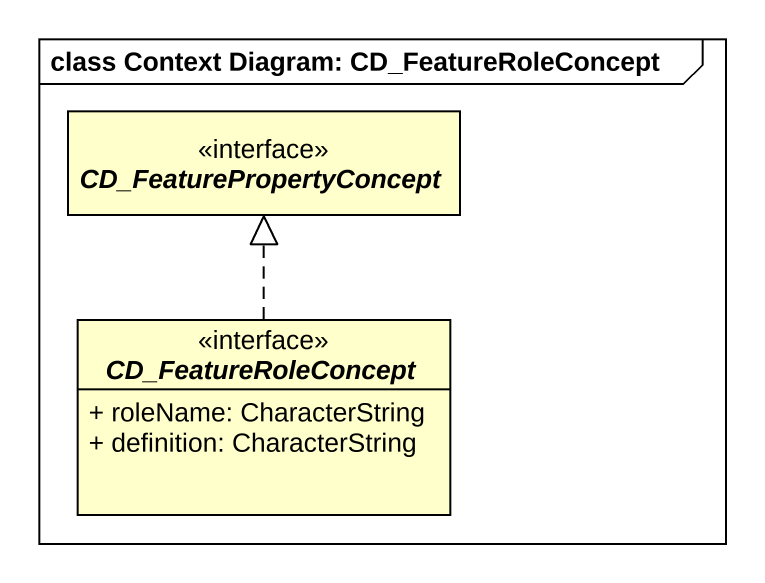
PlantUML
@startuml
mainframe class Context Diagram: CD_FeatureRoleConcept
hide circle
hide empty members
skinparam classAttributeIconSize 0
interface CD_FeaturePropertyConcept <<interface>>
interface CD_FeatureRoleConcept <<interface>> {
  + roleName: CharacterString
  + definition: CharacterString
}
CD_FeatureRoleConcept .up.|> CD_FeaturePropertyConcept
@enduml
